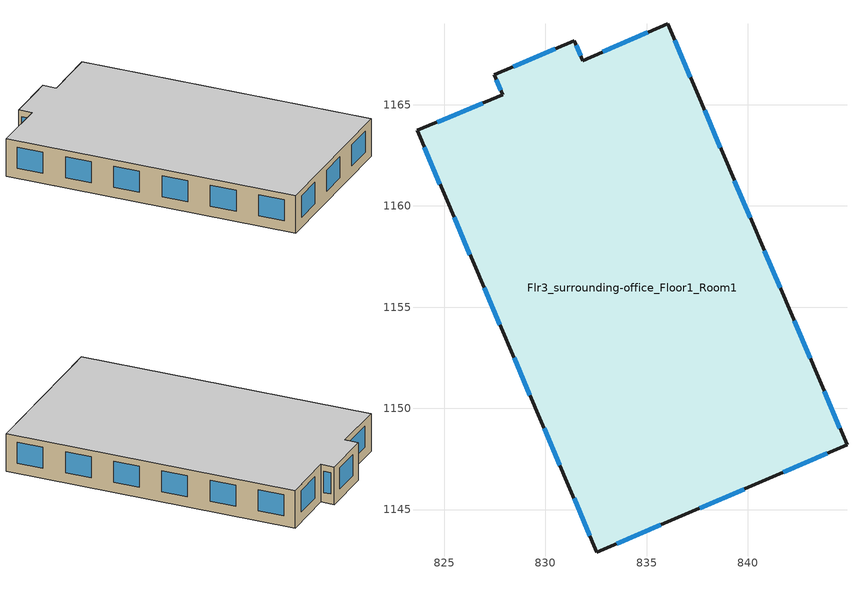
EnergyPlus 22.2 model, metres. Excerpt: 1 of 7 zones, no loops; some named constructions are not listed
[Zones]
Flr3_surrounding-office_Floor1_Room1
 floor adiabatic (Generic Interior Floor): 836.04,1169 844.91,1148.2 832.55,1142.89 823.66,1163.73 827.9,1165.5 827.48,1166.47 831.42,1168.16 831.85,1167.18 z58.53
 wall outside (Typical Insulated Steel Framed Exterior Wall-R19): 832.55,1142.89 844.91,1148.2 836.04,1169 831.85,1167.18 831.42,1168.16 827.48,1166.47 827.9,1165.5 823.66,1163.73 832.55,1142.89 z58.53:61.53
 window (U 0.36 SHGC 0.38 Simple Glazing Window): 833.52,1143.31 835.7,1144.24 / 837.64,1145.08 839.82,1146.01 / 841.76,1146.85 843.94,1147.78 / 844.56,1149.01 843.78,1150.85 / 843.08,1152.48 842.3,1154.32 / 841.6,1155.95 840.82,1157.79 / 840.13,1159.42 839.34,1161.25 / 838.65,1162.88 837.87,1164.72 / 837.17,1166.35 836.39,1168.19 / 835.05,1168.57 832.83,1167.61 / 831.75,1167.41 831.52,1167.93 / 830.5,1167.77 828.4,1166.87 / 827.58,1166.24 827.8,1165.73 / 826.9,1165.08 824.66,1164.15 / 824.01,1162.91 824.79,1161.07 / 825.49,1159.44 826.28,1157.6 / 826.97,1155.97 827.76,1154.13 / 828.45,1152.49 829.24,1150.65 / 829.94,1149.02 830.72,1147.18 / 831.42,1145.55 832.2,1143.71 z59.33:61.03
 ceiling adiabatic (Generic Interior Ceiling): 827.48,1166.47 827.9,1165.5 823.66,1163.73 832.55,1142.89 844.91,1148.2 836.04,1169 831.85,1167.18 831.42,1168.16 z61.53
[AIRFLOWNETWORK:MULTIZONE:COMPONENT:DETAILEDOPENING] Air Mass Flow Coefficient When Opening is Closed=0.00014; Air Mass Flow Exponent When Opening is Closed=0.65; Type of Rectangular Large Vertical Opening LVO=NonPivoted; Extra Crack Length or Height of Pivoting Axis=0; Number of Sets of Opening Factor Data=2; Opening Factor 1=0; Discharge Coefficient for Opening Factor 1=0.65; Width Factor for Opening Factor 1=0; Height Factor for Opening Factor 1=0; Start Height Factor for Opening Factor 1=0; Opening Factor 2=1; Discharge Coefficient for Opening Factor 2=0.65; Width Factor for Opening Factor 2=1e-08; Height Factor for Opening Factor 2=1; Start Height Factor for Opening Factor 2=0; Opening Factor 3=0; Discharge Coefficient for Opening Factor 3=0; Width Factor for Opening Factor 3=0; Height Factor for Opening Factor 3=0; Start Height Factor for Opening Factor 3=0; Opening Factor 4=0; Discharge Coefficient for Opening Factor 4=0; Width Factor for Opening Factor 4=0; Height Factor for Opening Factor 4=0; Start Height Factor for Opening Factor 4=0
Flr3_surrounding-office_Floor1_Room1..Face1_Glz0; Flr3_surrounding-office_Floor1_Room1..Face1_Glz1; Flr3_surrounding-office_Floor1_Room1..Face1_Glz2; Flr3_surrounding-office_Floor1_Room1..Face2_Glz0; Flr3_surrounding-office_Floor1_Room1..Face2_Glz1; Flr3_surrounding-office_Floor1_Room1..Face2_Glz2; Flr3_surrounding-office_Floor1_Room1..Face2_Glz3; Flr3_surrounding-office_Floor1_Room1..Face2_Glz4; Flr3_surrounding-office_Floor1_Room1..Face2_Glz5; Flr3_surrounding-office_Floor1_Room1..Face3_Glz0; Flr3_surrounding-office_Floor1_Room1..Face4_Glz0; Flr3_surrounding-office_Floor1_Room1..Face5_Glz0; Flr3_surrounding-office_Floor1_Room1..Face6_Glz0; Flr3_surrounding-office_Floor1_Room1..Face7_Glz0; Flr3_surrounding-office_Floor1_Room1..Face8_Glz0; Flr3_surrounding-office_Floor1_Room1..Face8_Glz1; Flr3_surrounding-office_Floor1_Room1..Face8_Glz2; Flr3_surrounding-office_Floor1_Room1..Face8_Glz3; Flr3_surrounding-office_Floor1_Room1..Face8_Glz4; Flr3_surrounding-office_Floor1_Room1..Face8_Glz5
[AIRFLOWNETWORK:MULTIZONE:EXTERNALNODE] External Node Height=6.5; Symmetric Wind Pressure Coefficient Curve=No; Wind Angle Type=Absolute
Name | Wind Pressure Coefficient Curve
Flr3_surrounding-office_Floor1_Room1..Face1_Glz0 | Flr3_surrounding-office_Floor1_Room1..Face1_Glz0
Flr3_surrounding-office_Floor1_Room1..Face1_Glz1 | Flr3_surrounding-office_Floor1_Room1..Face1_Glz1
Flr3_surrounding-office_Floor1_Room1..Face1_Glz2 | Flr3_surrounding-office_Floor1_Room1..Face1_Glz2
Flr3_surrounding-office_Floor1_Room1..Face2_Glz0 | Flr3_surrounding-office_Floor1_Room1..Face2_Glz0
Flr3_surrounding-office_Floor1_Room1..Face2_Glz1 | Flr3_surrounding-office_Floor1_Room1..Face2_Glz1
Flr3_surrounding-office_Floor1_Room1..Face2_Glz2 | Flr3_surrounding-office_Floor1_Room1..Face2_Glz2
Flr3_surrounding-office_Floor1_Room1..Face2_Glz3 | Flr3_surrounding-office_Floor1_Room1..Face2_Glz3
Flr3_surrounding-office_Floor1_Room1..Face2_Glz4 | Flr3_surrounding-office_Floor1_Room1..Face2_Glz4
Flr3_surrounding-office_Floor1_Room1..Face2_Glz5 | Flr3_surrounding-office_Floor1_Room1..Face2_Glz5
Flr3_surrounding-office_Floor1_Room1..Face3_Glz0 | Flr3_surrounding-office_Floor1_Room1..Face3_Glz0
Flr3_surrounding-office_Floor1_Room1..Face4_Glz0 | Flr3_surrounding-office_Floor1_Room1..Face4_Glz0
Flr3_surrounding-office_Floor1_Room1..Face5_Glz0 | Flr3_surrounding-office_Floor1_Room1..Face5_Glz0
Flr3_surrounding-office_Floor1_Room1..Face6_Glz0 | Flr3_surrounding-office_Floor1_Room1..Face6_Glz0
Flr3_surrounding-office_Floor1_Room1..Face7_Glz0 | Flr3_surrounding-office_Floor1_Room1..Face7_Glz0
Flr3_surrounding-office_Floor1_Room1..Face8_Glz0 | Flr3_surrounding-office_Floor1_Room1..Face8_Glz0
Flr3_surrounding-office_Floor1_Room1..Face8_Glz1 | Flr3_surrounding-office_Floor1_Room1..Face8_Glz1
Flr3_surrounding-office_Floor1_Room1..Face8_Glz2 | Flr3_surrounding-office_Floor1_Room1..Face8_Glz2
Flr3_surrounding-office_Floor1_Room1..Face8_Glz3 | Flr3_surrounding-office_Floor1_Room1..Face8_Glz3
Flr3_surrounding-office_Floor1_Room1..Face8_Glz4 | Flr3_surrounding-office_Floor1_Room1..Face8_Glz4
Flr3_surrounding-office_Floor1_Room1..Face8_Glz5 | Flr3_surrounding-office_Floor1_Room1..Face8_Glz5
Flr3_surrounding-office_Floor1_Room1..Face1 | Flr3_surrounding-office_Floor1_Room1..Face1
Flr3_surrounding-office_Floor1_Room1..Face2 | Flr3_surrounding-office_Floor1_Room1..Face2
Flr3_surrounding-office_Floor1_Room1..Face3 | Flr3_surrounding-office_Floor1_Room1..Face3
Flr3_surrounding-office_Floor1_Room1..Face4 | Flr3_surrounding-office_Floor1_Room1..Face4
Flr3_surrounding-office_Floor1_Room1..Face5 | Flr3_surrounding-office_Floor1_Room1..Face5
Flr3_surrounding-office_Floor1_Room1..Face6 | Flr3_surrounding-office_Floor1_Room1..Face6
Flr3_surrounding-office_Floor1_Room1..Face7 | Flr3_surrounding-office_Floor1_Room1..Face7
Flr3_surrounding-office_Floor1_Room1..Face8 | Flr3_surrounding-office_Floor1_Room1..Face8
[AIRFLOWNETWORK:MULTIZONE:WINDPRESSURECOEFFICIENTVALUES] AirflowNetworkMultiZoneWindPressureCoefficientArray=Cp Data; Wind Pressure Coefficient Value 1=-2.28368; Wind Pressure Coefficient Value 2=-2.00294; Wind Pressure Coefficient Value 3=-1.28945; Wind Pressure Coefficient Value 4=-1.58494; Wind Pressure Coefficient Value 5=-2.20175; Wind Pressure Coefficient Value 6=-2.45573; Wind Pressure Coefficient Value 7=-2.29132; Wind Pressure Coefficient Value 8=-2.23909
Flr3_surrounding-office_Floor1_Room1..Face1_Glz0; Flr3_surrounding-office_Floor1_Room1..Face1_Glz1; Flr3_surrounding-office_Floor1_Room1..Face1_Glz2; Flr3_surrounding-office_Floor1_Room1..Face2_Glz0; Flr3_surrounding-office_Floor1_Room1..Face2_Glz1; Flr3_surrounding-office_Floor1_Room1..Face2_Glz2; Flr3_surrounding-office_Floor1_Room1..Face2_Glz3; Flr3_surrounding-office_Floor1_Room1..Face2_Glz4; Flr3_surrounding-office_Floor1_Room1..Face2_Glz5; Flr3_surrounding-office_Floor1_Room1..Face3_Glz0; Flr3_surrounding-office_Floor1_Room1..Face4_Glz0; Flr3_surrounding-office_Floor1_Room1..Face5_Glz0; Flr3_surrounding-office_Floor1_Room1..Face6_Glz0; Flr3_surrounding-office_Floor1_Room1..Face7_Glz0; Flr3_surrounding-office_Floor1_Room1..Face8_Glz0; Flr3_surrounding-office_Floor1_Room1..Face8_Glz1; Flr3_surrounding-office_Floor1_Room1..Face8_Glz2; Flr3_surrounding-office_Floor1_Room1..Face8_Glz3; Flr3_surrounding-office_Floor1_Room1..Face8_Glz4; Flr3_surrounding-office_Floor1_Room1..Face8_Glz5; Flr3_surrounding-office_Floor1_Room1..Face1; Flr3_surrounding-office_Floor1_Room1..Face2; Flr3_surrounding-office_Floor1_Room1..Face3; Flr3_surrounding-office_Floor1_Room1..Face4; Flr3_surrounding-office_Floor1_Room1..Face5; Flr3_surrounding-office_Floor1_Room1..Face6; Flr3_surrounding-office_Floor1_Room1..Face7; Flr3_surrounding-office_Floor1_Room1..Face8
